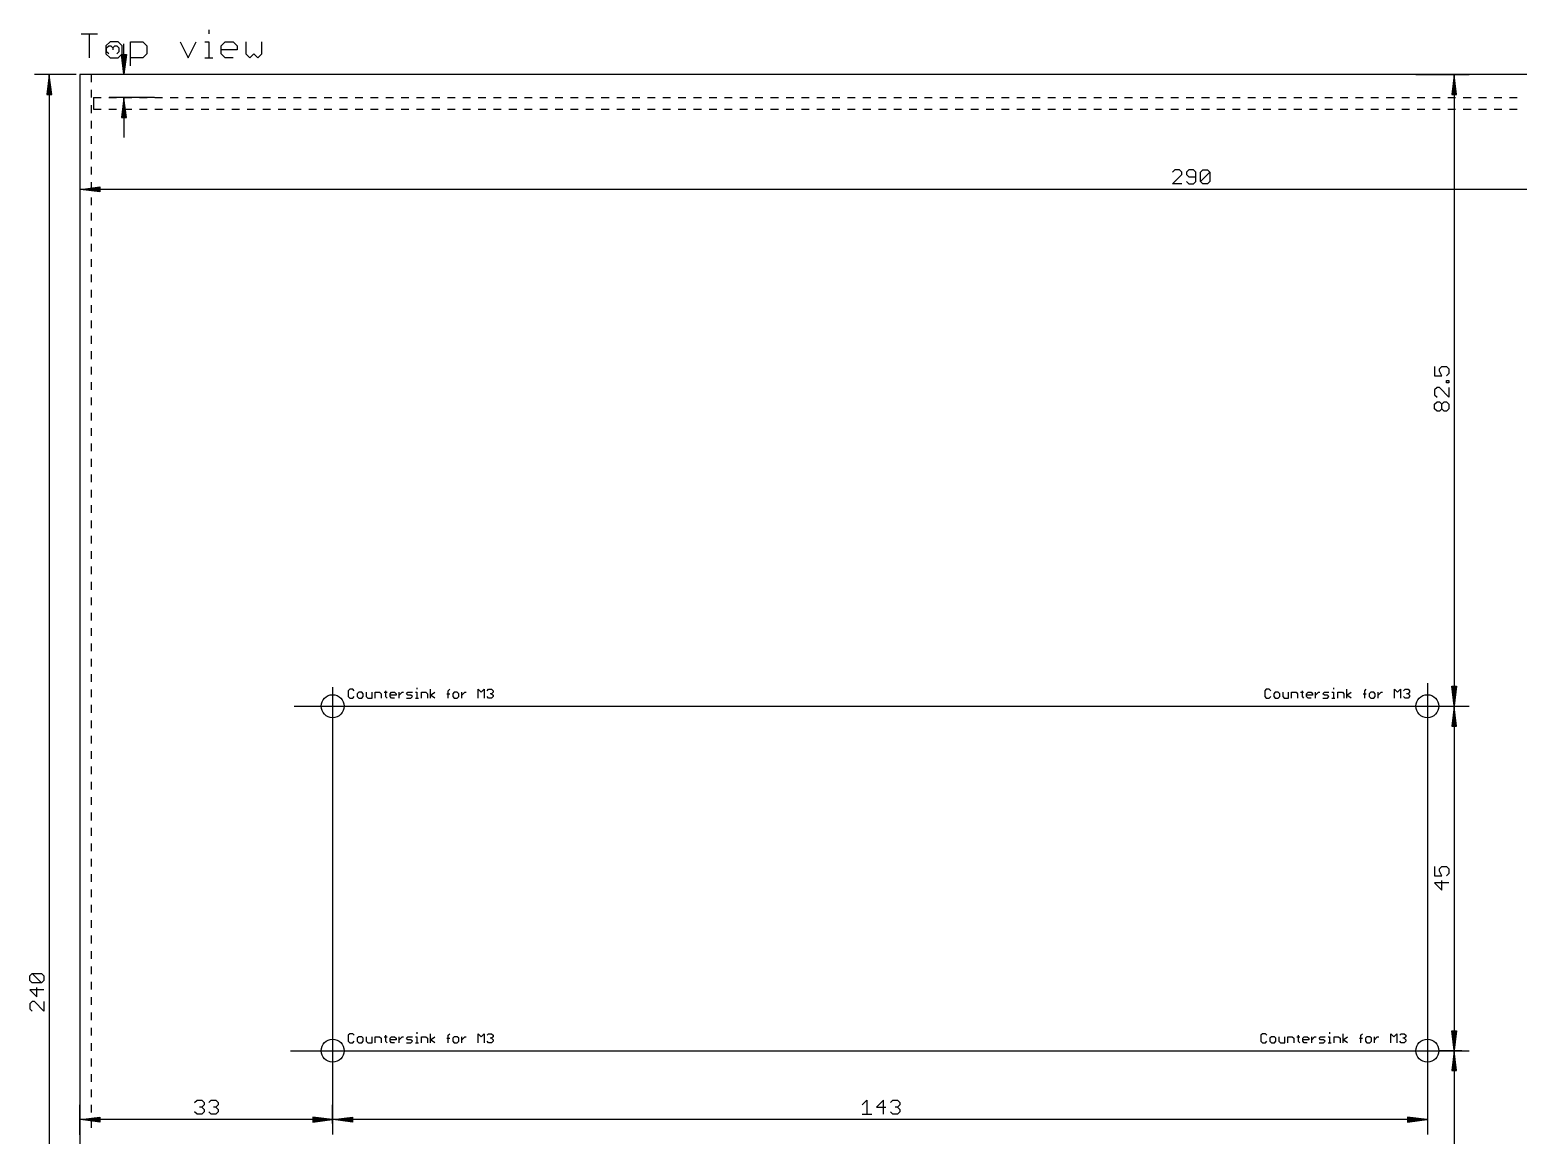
# Model space of a CAD drawing. Extents: x -7 to 382, y -31 to 255.
# Drawn here: x -6.6 to 187.9, y 101.5 to 245.8 of the extents above; entities that cross this region are included whole.
import ezdxf

# ---------------------------------------------------------------- set-up
doc = ezdxf.new("R2010")
doc.units = 0
doc.header["$MEASUREMENT"] = 0
doc.layers.add('20', color=7, linetype='CONTINUOUS', true_color=0xffffff)
doc.layers.add('47', color=140, linetype='CONTINUOUS', true_color=0x00bfff)

msp = doc.modelspace()

# ---------------------------------------------------------------- linework, layer by layer
at = {"layer": '20'}
for p, q in [((0.1778, 245.3249), (2.2759, 245.3249)), ((1.2268, 242.1778), (1.2268, 245.3249)), ((16.8161, 245.8494), (16.8161, 245.3249)), ((3.9251, 244.2759), (3.4006, 243.7513)), ((3.4006, 243.7513), (3.4006, 242.7023)), ((4.9741, 244.2759), (3.9251, 244.2759)), ((5.4986, 243.7513), (4.9741, 244.2759)), ((5.4986, 242.7023), (5.4986, 243.7513)), ((6.6233, 241.1288), (6.6233, 244.2759)), ((6.6233, 244.2759), (8.1968, 244.2759)), ((8.1968, 244.2759), (8.7214, 243.7513)), ((8.7214, 243.7513), (8.7214, 242.7023)), ((13.0688, 244.2759), (14.1178, 242.1778)), ((14.1178, 242.1778), (15.1669, 244.2759)), ((16.2916, 244.2759), (16.8161, 244.2759)), ((16.8161, 244.2759), (16.8161, 242.1778)), ((18.4401, 243.7513), (18.9646, 244.2759)), ((18.4401, 242.7023), (18.4401, 243.7513)), ((20.5381, 243.2268), (18.4401, 243.2268)), ((18.9646, 244.2759), (20.0136, 244.2759)), ((20.0136, 244.2759), (20.5381, 243.7513)), ((20.5381, 243.7513), (20.5381, 243.2268)), ((21.6628, 244.2759), (21.6628, 242.7023)), ((23.7609, 242.7023), (23.7609, 244.2759)), ((3.4006, 242.7023), (3.9251, 242.1778)), ((3.9251, 242.1778), (4.9741, 242.1778)), ((4.9741, 242.1778), (5.4986, 242.7023)), ((8.1968, 242.1778), (6.6233, 242.1778)), ((8.7214, 242.7023), (8.1968, 242.1778)), ((16.2916, 242.1778), (17.3406, 242.1778)), ((18.9646, 242.1778), (18.4401, 242.7023)), ((20.0136, 242.1778), (18.9646, 242.1778)), ((21.6628, 242.7023), (22.1873, 242.1778)), ((22.1873, 242.1778), (22.7118, 242.7023)), ((22.7118, 242.7023), (23.2364, 242.1778)), ((23.2364, 242.1778), (23.7609, 242.7023)), ((1.5, 240), (0, 240)), ((0, 240), (0, 0)), ((288.5, 240), (1.5, 240)), ((1.5, 238.9917), (1.5, 240)), ((1.5, 236.9833), (1.5, 237.9917)), ((1.5, 234.975), (1.5, 235.9833)), ((1.75, 237), (2.7605, 237)), ((1.75, 237), (1.75, 235.5)), ((1.75, 235.5), (2.7605, 235.5)), ((3.7605, 237), (4.771, 237)), ((3.7605, 235.5), (4.771, 235.5)), ((5.771, 237), (6.7815, 237)), ((5.771, 235.5), (6.7815, 235.5)), ((7.7815, 237), (8.792, 237)), ((7.7815, 235.5), (8.792, 235.5)), ((9.792, 237), (10.8024, 237)), ((9.792, 235.5), (10.8024, 235.5)), ((11.8024, 237), (12.8129, 237)), ((11.8024, 235.5), (12.8129, 235.5)), ((13.8129, 237), (14.8234, 237)), ((13.8129, 235.5), (14.8234, 235.5)), ((15.8234, 237), (16.8339, 237)), ((15.8234, 235.5), (16.8339, 235.5)), ((17.8339, 237), (18.8444, 237)), ((17.8339, 235.5), (18.8444, 235.5)), ((19.8444, 237), (20.8549, 237)), ((19.8444, 235.5), (20.8549, 235.5)), ((21.8549, 237), (22.8654, 237)), ((21.8549, 235.5), (22.8654, 235.5)), ((23.8654, 237), (24.8759, 237)), ((23.8654, 235.5), (24.8759, 235.5)), ((25.8759, 237), (26.8864, 237)), ((25.8759, 235.5), (26.8864, 235.5)), ((27.8864, 237), (28.8969, 237)), ((27.8864, 235.5), (28.8969, 235.5)), ((29.8969, 237), (30.9073, 237)), ((29.8969, 235.5), (30.9073, 235.5)), ((31.9073, 237), (32.9178, 237)), ((31.9073, 235.5), (32.9178, 235.5)), ((33.9178, 237), (34.9283, 237)), ((33.9178, 235.5), (34.9283, 235.5)), ((35.9283, 237), (36.9388, 237)), ((35.9283, 235.5), (36.9388, 235.5)), ((37.9388, 237), (38.9493, 237)), ((37.9388, 235.5), (38.9493, 235.5)), ((39.9493, 237), (40.9598, 237)), ((39.9493, 235.5), (40.9598, 235.5)), ((41.9598, 237), (42.9703, 237)), ((41.9598, 235.5), (42.9703, 235.5)), ((43.9703, 237), (44.9808, 237)), ((43.9703, 235.5), (44.9808, 235.5)), ((45.9808, 237), (46.9913, 237)), ((45.9808, 235.5), (46.9913, 235.5)), ((47.9913, 237), (49.0017, 237)), ((47.9913, 235.5), (49.0017, 235.5)), ((50.0017, 237), (51.0122, 237)), ((50.0017, 235.5), (51.0122, 235.5)), ((52.0122, 237), (53.0227, 237)), ((52.0122, 235.5), (53.0227, 235.5)), ((54.0227, 237), (55.0332, 237)), ((54.0227, 235.5), (55.0332, 235.5)), ((56.0332, 237), (57.0437, 237)), ((56.0332, 235.5), (57.0437, 235.5)), ((58.0437, 237), (59.0542, 237)), ((58.0437, 235.5), (59.0542, 235.5)), ((60.0542, 237), (61.0647, 237)), ((60.0542, 235.5), (61.0647, 235.5)), ((62.0647, 237), (63.0752, 237)), ((62.0647, 235.5), (63.0752, 235.5)), ((64.0752, 237), (65.0857, 237)), ((64.0752, 235.5), (65.0857, 235.5)), ((66.0857, 237), (67.0962, 237)), ((66.0857, 235.5), (67.0962, 235.5)), ((68.0962, 237), (69.1066, 237)), ((68.0962, 235.5), (69.1066, 235.5)), ((70.1066, 237), (71.1171, 237)), ((70.1066, 235.5), (71.1171, 235.5)), ((72.1171, 237), (73.1276, 237)), ((72.1171, 235.5), (73.1276, 235.5)), ((74.1276, 237), (75.1381, 237)), ((74.1276, 235.5), (75.1381, 235.5)), ((76.1381, 237), (77.1486, 237)), ((76.1381, 235.5), (77.1486, 235.5)), ((78.1486, 237), (79.1591, 237)), ((78.1486, 235.5), (79.1591, 235.5)), ((80.1591, 237), (81.1696, 237)), ((80.1591, 235.5), (81.1696, 235.5)), ((82.1696, 237), (83.1801, 237)), ((82.1696, 235.5), (83.1801, 235.5)), ((84.1801, 237), (85.1906, 237)), ((84.1801, 235.5), (85.1906, 235.5)), ((86.1906, 237), (87.2011, 237)), ((86.1906, 235.5), (87.2011, 235.5)), ((88.2011, 237), (89.2115, 237)), ((88.2011, 235.5), (89.2115, 235.5)), ((90.2115, 237), (91.222, 237)), ((90.2115, 235.5), (91.222, 235.5)), ((92.222, 237), (93.2325, 237)), ((92.222, 235.5), (93.2325, 235.5)), ((94.2325, 237), (95.243, 237)), ((94.2325, 235.5), (95.243, 235.5)), ((96.243, 237), (97.2535, 237)), ((96.243, 235.5), (97.2535, 235.5)), ((98.2535, 237), (99.264, 237)), ((98.2535, 235.5), (99.264, 235.5)), ((100.264, 237), (101.2745, 237)), ((100.264, 235.5), (101.2745, 235.5)), ((102.2745, 237), (103.285, 237)), ((102.2745, 235.5), (103.285, 235.5)), ((104.285, 237), (105.2955, 237)), ((104.285, 235.5), (105.2955, 235.5)), ((106.2955, 237), (107.3059, 237)), ((106.2955, 235.5), (107.3059, 235.5)), ((108.3059, 237), (109.3164, 237)), ((108.3059, 235.5), (109.3164, 235.5)), ((110.3164, 237), (111.3269, 237)), ((110.3164, 235.5), (111.3269, 235.5)), ((112.3269, 237), (113.3374, 237)), ((112.3269, 235.5), (113.3374, 235.5)), ((114.3374, 237), (115.3479, 237)), ((114.3374, 235.5), (115.3479, 235.5)), ((116.3479, 237), (117.3584, 237)), ((116.3479, 235.5), (117.3584, 235.5)), ((118.3584, 237), (119.3689, 237)), ((118.3584, 235.5), (119.3689, 235.5)), ((120.3689, 237), (121.3794, 237)), ((120.3689, 235.5), (121.3794, 235.5)), ((122.3794, 237), (123.3899, 237)), ((122.3794, 235.5), (123.3899, 235.5)), ((124.3899, 237), (125.4004, 237)), ((124.3899, 235.5), (125.4004, 235.5)), ((126.4004, 237), (127.4108, 237)), ((126.4004, 235.5), (127.4108, 235.5)), ((128.4108, 237), (129.4213, 237)), ((128.4108, 235.5), (129.4213, 235.5)), ((130.4213, 237), (131.4318, 237)), ((130.4213, 235.5), (131.4318, 235.5)), ((132.4318, 237), (133.4423, 237)), ((132.4318, 235.5), (133.4423, 235.5)), ((134.4423, 237), (135.4528, 237)), ((134.4423, 235.5), (135.4528, 235.5)), ((136.4528, 237), (137.4633, 237)), ((136.4528, 235.5), (137.4633, 235.5)), ((138.4633, 237), (139.4738, 237)), ((138.4633, 235.5), (139.4738, 235.5)), ((140.4738, 237), (141.4843, 237)), ((140.4738, 235.5), (141.4843, 235.5)), ((142.4843, 237), (143.4948, 237)), ((142.4843, 235.5), (143.4948, 235.5)), ((144.4948, 237), (145.5052, 237)), ((144.4948, 235.5), (145.5052, 235.5)), ((146.5052, 237), (147.5157, 237)), ((146.5052, 235.5), (147.5157, 235.5)), ((148.5157, 237), (149.5262, 237)), ((148.5157, 235.5), (149.5262, 235.5)), ((150.5262, 237), (151.5367, 237)), ((150.5262, 235.5), (151.5367, 235.5)), ((152.5367, 237), (153.5472, 237)), ((152.5367, 235.5), (153.5472, 235.5)), ((154.5472, 237), (155.5577, 237)), ((154.5472, 235.5), (155.5577, 235.5)), ((156.5577, 237), (157.5682, 237)), ((156.5577, 235.5), (157.5682, 235.5)), ((158.5682, 237), (159.5787, 237)), ((158.5682, 235.5), (159.5787, 235.5)), ((160.5787, 237), (161.5892, 237)), ((160.5787, 235.5), (161.5892, 235.5)), ((162.5892, 237), (163.5996, 237)), ((162.5892, 235.5), (163.5996, 235.5)), ((164.5996, 237), (165.6101, 237)), ((164.5996, 235.5), (165.6101, 235.5)), ((166.6101, 237), (167.6206, 237)), ((166.6101, 235.5), (167.6206, 235.5)), ((168.6206, 237), (169.6311, 237)), ((168.6206, 235.5), (169.6311, 235.5)), ((170.6311, 237), (171.6416, 237)), ((170.6311, 235.5), (171.6416, 235.5)), ((172.6416, 237), (173.6521, 237)), ((172.6416, 235.5), (173.6521, 235.5)), ((174.6521, 237), (175.6626, 237)), ((174.6521, 235.5), (175.6626, 235.5)), ((176.6626, 237), (177.6731, 237)), ((176.6626, 235.5), (177.6731, 235.5)), ((178.6731, 237), (179.6836, 237)), ((178.6731, 235.5), (179.6836, 235.5)), ((180.6836, 237), (181.6941, 237)), ((180.6836, 235.5), (181.6941, 235.5)), ((182.6941, 237), (183.7045, 237)), ((182.6941, 235.5), (183.7045, 235.5)), ((184.7045, 237), (185.715, 237)), ((184.7045, 235.5), (185.715, 235.5)), ((186.715, 237), (187.7255, 237)), ((186.715, 235.5), (187.7255, 235.5)), ((1.5, 232.9667), (1.5, 233.975)), ((1.5, 230.9583), (1.5, 231.9667)), ((1.5, 228.95), (1.5, 229.9583)), ((1.5, 226.9417), (1.5, 227.95)), ((1.5, 224.9333), (1.5, 225.9417)), ((1.5, 222.925), (1.5, 223.9333)), ((1.5, 220.9167), (1.5, 221.925)), ((1.5, 218.9083), (1.5, 219.9167)), ((1.5, 216.9), (1.5, 217.9083)), ((1.5, 214.8917), (1.5, 215.9)), ((1.5, 212.8833), (1.5, 213.8917)), ((1.5, 210.875), (1.5, 211.8833)), ((1.5, 208.8667), (1.5, 209.875)), ((1.5, 206.8583), (1.5, 207.8667)), ((1.5, 204.85), (1.5, 205.8583)), ((1.5, 202.8417), (1.5, 203.85)), ((1.5, 200.8333), (1.5, 201.8417)), ((1.5, 198.825), (1.5, 199.8333)), ((1.5, 196.8167), (1.5, 197.825)), ((1.5, 194.8083), (1.5, 195.8167)), ((1.5, 192.8), (1.5, 193.8083)), ((1.5, 190.7917), (1.5, 191.8)), ((1.5, 188.7833), (1.5, 189.7917)), ((1.5, 186.775), (1.5, 187.7833)), ((1.5, 184.7667), (1.5, 185.775)), ((1.5, 182.7583), (1.5, 183.7667)), ((1.5, 180.75), (1.5, 181.7583)), ((1.5, 178.7417), (1.5, 179.75)), ((1.5, 176.7333), (1.5, 177.7417)), ((1.5, 174.725), (1.5, 175.7333)), ((1.5, 172.7167), (1.5, 173.725)), ((1.5, 170.7083), (1.5, 171.7167)), ((1.5, 168.7), (1.5, 169.7083)), ((1.5, 166.6917), (1.5, 167.7)), ((1.5, 164.6833), (1.5, 165.6917)), ((1.5, 162.675), (1.5, 163.6833)), ((1.5, 160.6667), (1.5, 161.675)), ((1.5, 158.6583), (1.5, 159.6667)), ((1.5, 156.65), (1.5, 157.6583)), ((1.5, 154.6417), (1.5, 155.65)), ((1.5, 152.6333), (1.5, 153.6417)), ((1.5, 150.625), (1.5, 151.6333)), ((1.5, 148.6167), (1.5, 149.625)), ((1.5, 146.6083), (1.5, 147.6167)), ((1.5, 144.6), (1.5, 145.6083)), ((1.5, 142.5917), (1.5, 143.6)), ((1.5, 140.5833), (1.5, 141.5917)), ((1.5, 138.575), (1.5, 139.5833)), ((1.5, 136.5667), (1.5, 137.575)), ((1.5, 134.5583), (1.5, 135.5667)), ((1.5, 132.55), (1.5, 133.5583)), ((1.5, 130.5417), (1.5, 131.55)), ((1.5, 128.5333), (1.5, 129.5417)), ((1.5, 126.525), (1.5, 127.5333)), ((1.5, 124.5167), (1.5, 125.525)), ((1.5, 122.5083), (1.5, 123.5167)), ((1.5, 120.5), (1.5, 121.5083)), ((1.5, 118.4917), (1.5, 119.5)), ((1.5, 116.4833), (1.5, 117.4917)), ((1.5, 114.475), (1.5, 115.4833)), ((1.5, 112.4667), (1.5, 113.475)), ((1.5, 110.4583), (1.5, 111.4667)), ((1.5, 108.45), (1.5, 109.4583)), ((1.5, 106.4417), (1.5, 107.45)), ((1.5, 104.4333), (1.5, 105.4417)), ((1.5, 102.425), (1.5, 103.4333))]:
    msp.add_line(p, q, dxfattribs=at)
for centre in [(33, 157.5), (176, 157.5), (33, 112.5), (176, 112.5)]:
    msp.add_circle(centre, 1.5, dxfattribs=at)
at = {"layer": '47'}
for p, q in [((3.485, 243.4897), (3.752, 243.7566)), ((3.485, 242.9558), (3.485, 243.4897)), ((3.752, 243.7566), (4.0189, 243.7566)), ((4.0189, 243.7566), (4.2858, 243.4897)), ((4.2858, 243.4897), (4.5527, 243.7566)), ((4.2858, 243.4897), (4.2858, 243.2228)), ((4.5527, 243.7566), (4.8197, 243.7566)), ((4.8197, 243.7566), (5.0866, 243.4897)), ((5.0866, 243.4897), (5.0866, 242.9558)), ((5.75, 240.065), (5.75, 244.0192)), ((3.752, 242.6889), (3.485, 242.9558)), ((5.0866, 242.9558), (4.8197, 242.6889)), ((5.75, 240.065), (5.4308, 242.6)), ((5.4308, 242.6), (6.0692, 242.6)), ((5.75, 240.065), (5.49, 242.6)), ((5.75, 240.065), (5.62, 242.6)), ((6.0692, 242.6), (5.75, 240.065)), ((5.88, 242.6), (5.75, 240.065)), ((6.01, 242.6), (5.75, 240.065)), ((-0.5, 240), (-5.95, 240)), ((-4, 239.935), (-4.3192, 237.4)), ((-4, 239.935), (-4.26, 237.4)), ((-4, 239.935), (-4.13, 237.4)), ((-4, 239.935), (-4, 0.065)), ((-3.6808, 237.4), (-4, 239.935)), ((-3.87, 237.4), (-4, 239.935)), ((-3.74, 237.4), (-4, 239.935)), ((7, 240), (3.8, 240)), ((174.5, 240), (181.45, 240)), ((179.5, 239.935), (179.1808, 237.4)), ((179.5, 239.935), (179.24, 237.4)), ((179.5, 239.935), (179.37, 237.4)), ((179.5, 239.935), (179.5, 157.565)), ((179.8192, 237.4), (179.5, 239.935)), ((179.63, 237.4), (179.5, 239.935)), ((179.76, 237.4), (179.5, 239.935)), ((-4.3192, 237.4), (-3.6808, 237.4)), ((179.1808, 237.4), (179.8192, 237.4)), ((9.75, 237), (3.8, 237)), ((5.75, 236.935), (5.4308, 234.4)), ((5.75, 236.935), (5.49, 234.4)), ((5.75, 236.935), (5.62, 234.4)), ((5.75, 236.935), (5.75, 231.8)), ((6.0692, 234.4), (5.75, 236.935)), ((5.88, 234.4), (5.75, 236.935)), ((6.01, 234.4), (5.75, 236.935)), ((5.4308, 234.4), (6.0692, 234.4)), ((0, 232.5), (0, 223.05)), ((142.9923, 227.5554), (142.6841, 227.2472)), ((143.6087, 227.5554), (142.9923, 227.5554)), ((143.9169, 227.2472), (143.6087, 227.5554)), ((144.8338, 227.5554), (144.5256, 227.2472)), ((145.4502, 227.5554), (144.8338, 227.5554)), ((145.7584, 227.2472), (145.4502, 227.5554)), ((146.3672, 227.2472), (146.6754, 227.5554)), ((146.6754, 227.5554), (147.2918, 227.5554)), ((147.2918, 227.5554), (147.6, 227.2472)), ((142.6841, 225.7062), (143.9169, 226.939)), ((143.9169, 225.7062), (142.6841, 225.7062)), ((143.9169, 226.939), (143.9169, 227.2472)), ((144.5256, 227.2472), (144.5256, 226.939)), ((144.5256, 226.939), (144.8338, 226.6308)), ((144.5256, 226.0144), (144.8338, 225.7062)), ((144.8338, 226.6308), (145.7584, 226.6308)), ((144.8338, 225.7062), (145.4502, 225.7062)), ((145.4502, 225.7062), (145.7584, 226.0144)), ((145.7584, 226.0144), (145.7584, 227.2472)), ((146.3672, 226.0144), (146.3672, 227.2472)), ((146.3672, 226.0144), (147.6, 227.2472)), ((146.6754, 225.7062), (146.3672, 226.0144)), ((147.2918, 225.7062), (146.6754, 225.7062)), ((147.6, 226.0144), (147.2918, 225.7062)), ((147.6, 227.2472), (147.6, 226.0144)), ((0.065, 225), (2.6, 225.3192)), ((0.065, 225), (2.6, 225.26)), ((0.065, 225), (2.6, 225.13)), ((289.935, 225), (0.065, 225)), ((2.6, 224.6808), (0.065, 225)), ((2.6, 224.87), (0.065, 225)), ((2.6, 224.74), (0.065, 225)), ((2.6, 225.3192), (2.6, 224.6808)), ((176.9446, 201.8736), (176.9446, 200.6408)), ((176.9446, 200.6408), (177.8692, 200.6408)), ((177.561, 201.5654), (177.8692, 201.8736)), ((177.561, 201.2572), (177.561, 201.5654)), ((177.8692, 200.6408), (177.561, 201.2572)), ((177.8692, 201.8736), (178.4856, 201.8736)), ((178.4856, 201.8736), (178.7938, 201.5654)), ((178.7938, 200.949), (178.4856, 200.6408)), ((178.7938, 201.5654), (178.7938, 200.949)), ((177.2528, 199.1112), (176.9446, 198.803)), ((176.9446, 198.803), (176.9446, 198.1866)), ((177.561, 199.1112), (177.2528, 199.1112)), ((178.7938, 197.8784), (177.561, 199.1112)), ((178.4856, 199.72), (178.4856, 200.0282)), ((178.4856, 200.0282), (178.7938, 200.0282)), ((178.7938, 199.72), (178.4856, 199.72)), ((178.7938, 200.0282), (178.7938, 199.72)), ((178.7938, 199.1112), (178.7938, 197.8784)), ((176.9446, 198.1866), (177.2528, 197.8784)), ((176.9446, 196.9615), (177.2528, 197.2697)), ((176.9446, 196.3451), (176.9446, 196.9615)), ((177.2528, 197.2697), (177.561, 197.2697)), ((177.561, 197.2697), (177.8692, 196.9615)), ((177.8692, 196.9615), (178.1774, 197.2697)), ((177.8692, 196.3451), (177.8692, 196.9615)), ((178.1774, 197.2697), (178.4856, 197.2697)), ((178.4856, 197.2697), (178.7938, 196.9615)), ((178.7938, 196.9615), (178.7938, 196.3451)), ((177.2528, 196.0369), (176.9446, 196.3451)), ((177.561, 196.0369), (177.2528, 196.0369)), ((177.8692, 196.3451), (177.561, 196.0369)), ((178.1774, 196.0369), (177.8692, 196.3451)), ((178.4856, 196.0369), (178.1774, 196.0369)), ((178.7938, 196.3451), (178.4856, 196.0369)), ((33, 160), (33, 101.55)), ((35.2457, 159.7202), (35.0508, 159.5253)), ((35.0508, 159.5253), (35.0508, 158.7457)), ((35.6355, 159.7202), (35.2457, 159.7202)), ((35.8304, 159.5253), (35.6355, 159.7202)), ((39.9233, 159.5253), (39.9233, 158.7457)), ((44.0162, 159.9151), (44.0162, 159.7202)), ((45.7703, 158.5508), (45.7703, 159.7202)), ((48.1091, 159.5253), (48.304, 159.7202)), ((48.1091, 158.5508), (48.1091, 159.5253)), ((52.007, 158.5508), (52.007, 159.7202)), ((52.007, 159.7202), (52.3968, 159.3304)), ((52.3968, 159.3304), (52.7866, 159.7202)), ((52.7866, 159.7202), (52.7866, 158.5508)), ((53.1764, 159.5253), (53.3713, 159.7202)), ((53.3713, 159.7202), (53.7611, 159.7202)), ((53.7611, 159.7202), (53.956, 159.5253)), ((53.956, 159.5253), (53.956, 159.3304)), ((154.9506, 159.7202), (154.7557, 159.5253)), ((154.7557, 159.5253), (154.7557, 158.7457)), ((155.3404, 159.7202), (154.9506, 159.7202)), ((155.5353, 159.5253), (155.3404, 159.7202)), ((159.6282, 159.5253), (159.6282, 158.7457)), ((163.7211, 159.9151), (163.7211, 159.7202)), ((165.4752, 158.5508), (165.4752, 159.7202)), ((167.814, 159.5253), (168.0089, 159.7202)), ((167.814, 158.5508), (167.814, 159.5253)), ((171.712, 158.5508), (171.712, 159.7202)), ((171.712, 159.7202), (172.1018, 159.3304)), ((172.1018, 159.3304), (172.4916, 159.7202)), ((172.4916, 159.7202), (172.4916, 158.5508)), ((172.8814, 159.5253), (173.0763, 159.7202)), ((173.0763, 159.7202), (173.4661, 159.7202)), ((173.4661, 159.7202), (173.661, 159.5253)), ((173.661, 159.5253), (173.661, 159.3304)), ((176, 160.5), (176, 101.55)), ((179.5, 157.565), (179.1808, 160.1)), ((179.1808, 160.1), (179.8192, 160.1)), ((179.5, 157.565), (179.24, 160.1)), ((179.5, 157.565), (179.37, 160.1)), ((179.8192, 160.1), (179.5, 157.565)), ((179.63, 160.1), (179.5, 157.565)), ((179.76, 160.1), (179.5, 157.565)), ((28, 157.5), (181.45, 157.5)), ((35.0508, 158.7457), (35.2457, 158.5508)), ((35.2457, 158.5508), (35.6355, 158.5508)), ((35.6355, 158.5508), (35.8304, 158.7457)), ((36.4151, 159.3304), (36.2202, 159.1355)), ((36.2202, 159.1355), (36.2202, 158.7457)), ((36.2202, 158.7457), (36.4151, 158.5508)), ((36.8049, 159.3304), (36.4151, 159.3304)), ((36.4151, 158.5508), (36.8049, 158.5508)), ((36.9998, 159.1355), (36.8049, 159.3304)), ((36.8049, 158.5508), (36.9998, 158.7457)), ((36.9998, 158.7457), (36.9998, 159.1355)), ((37.3896, 159.3304), (37.3896, 158.7457)), ((37.3896, 158.7457), (37.5845, 158.5508)), ((37.5845, 158.5508), (38.1692, 158.5508)), ((38.1692, 158.5508), (38.1692, 159.3304)), ((38.559, 158.5508), (38.559, 159.3304)), ((38.559, 159.3304), (39.1437, 159.3304)), ((39.1437, 159.3304), (39.3386, 159.1355)), ((39.3386, 159.1355), (39.3386, 158.5508)), ((39.7284, 159.3304), (40.1182, 159.3304)), ((39.9233, 158.7457), (40.1182, 158.5508)), ((40.508, 159.1355), (40.7029, 159.3304)), ((40.508, 158.7457), (40.508, 159.1355)), ((41.2876, 158.9406), (40.508, 158.9406)), ((40.7029, 158.5508), (40.508, 158.7457)), ((40.7029, 159.3304), (41.0927, 159.3304)), ((41.0927, 158.5508), (40.7029, 158.5508)), ((41.0927, 159.3304), (41.2876, 159.1355)), ((41.2876, 159.1355), (41.2876, 158.9406)), ((41.6774, 158.5508), (41.6774, 159.3304)), ((41.6774, 158.9406), (42.0672, 159.3304)), ((42.0672, 159.3304), (42.2621, 159.3304)), ((42.6519, 159.1355), (42.8468, 159.3304)), ((42.8468, 158.9406), (42.6519, 159.1355)), ((42.6519, 158.5508), (43.2366, 158.5508)), ((42.8468, 159.3304), (43.4315, 159.3304)), ((43.2366, 158.9406), (42.8468, 158.9406)), ((43.4315, 158.7457), (43.2366, 158.9406)), ((43.2366, 158.5508), (43.4315, 158.7457)), ((43.8213, 159.3304), (44.0162, 159.3304)), ((43.8213, 158.5508), (44.2111, 158.5508)), ((44.0162, 159.3304), (44.0162, 158.5508)), ((44.6009, 158.5508), (44.6009, 159.3304)), ((44.6009, 159.3304), (45.1856, 159.3304)), ((45.1856, 159.3304), (45.3805, 159.1355)), ((45.3805, 159.1355), (45.3805, 158.5508)), ((45.7703, 158.9406), (46.355, 159.3304)), ((46.355, 158.5508), (45.7703, 158.9406)), ((47.9142, 159.1355), (48.304, 159.1355)), ((48.8887, 159.3304), (48.6938, 159.1355)), ((48.6938, 159.1355), (48.6938, 158.7457)), ((48.6938, 158.7457), (48.8887, 158.5508)), ((49.2785, 159.3304), (48.8887, 159.3304)), ((48.8887, 158.5508), (49.2785, 158.5508)), ((49.4734, 159.1355), (49.2785, 159.3304)), ((49.2785, 158.5508), (49.4734, 158.7457)), ((49.4734, 158.7457), (49.4734, 159.1355)), ((49.8632, 158.5508), (49.8632, 159.3304)), ((49.8632, 158.9406), (50.253, 159.3304)), ((50.253, 159.3304), (50.4479, 159.3304)), ((53.3713, 158.5508), (53.1764, 158.7457)), ((53.7611, 158.5508), (53.3713, 158.5508)), ((53.7611, 159.1355), (53.5662, 159.1355)), ((53.956, 159.3304), (53.7611, 159.1355)), ((53.7611, 159.1355), (53.956, 158.9406)), ((53.956, 158.7457), (53.7611, 158.5508)), ((53.956, 158.9406), (53.956, 158.7457)), ((154.7557, 158.7457), (154.9506, 158.5508)), ((154.9506, 158.5508), (155.3404, 158.5508)), ((155.3404, 158.5508), (155.5353, 158.7457)), ((156.12, 159.3304), (155.9251, 159.1355)), ((155.9251, 159.1355), (155.9251, 158.7457)), ((155.9251, 158.7457), (156.12, 158.5508)), ((156.5098, 159.3304), (156.12, 159.3304)), ((156.12, 158.5508), (156.5098, 158.5508)), ((156.7047, 159.1355), (156.5098, 159.3304)), ((156.5098, 158.5508), (156.7047, 158.7457)), ((156.7047, 158.7457), (156.7047, 159.1355)), ((157.0945, 159.3304), (157.0945, 158.7457)), ((157.0945, 158.7457), (157.2894, 158.5508)), ((157.2894, 158.5508), (157.8741, 158.5508)), ((157.8741, 158.5508), (157.8741, 159.3304)), ((158.2639, 158.5508), (158.2639, 159.3304)), ((158.2639, 159.3304), (158.8486, 159.3304)), ((158.8486, 159.3304), (159.0435, 159.1355)), ((159.0435, 159.1355), (159.0435, 158.5508)), ((159.4333, 159.3304), (159.8231, 159.3304)), ((159.6282, 158.7457), (159.8231, 158.5508)), ((160.2129, 159.1355), (160.4078, 159.3304)), ((160.2129, 158.7457), (160.2129, 159.1355)), ((160.9925, 158.9406), (160.2129, 158.9406)), ((160.4078, 158.5508), (160.2129, 158.7457)), ((160.4078, 159.3304), (160.7976, 159.3304)), ((160.7976, 158.5508), (160.4078, 158.5508)), ((160.7976, 159.3304), (160.9925, 159.1355)), ((160.9925, 159.1355), (160.9925, 158.9406)), ((161.3823, 158.5508), (161.3823, 159.3304)), ((161.3823, 158.9406), (161.7721, 159.3304)), ((161.7721, 159.3304), (161.967, 159.3304)), ((162.3568, 159.1355), (162.5517, 159.3304)), ((162.5517, 158.9406), (162.3568, 159.1355)), ((162.3568, 158.5508), (162.9415, 158.5508)), ((162.5517, 159.3304), (163.1364, 159.3304)), ((162.9415, 158.9406), (162.5517, 158.9406)), ((163.1364, 158.7457), (162.9415, 158.9406)), ((162.9415, 158.5508), (163.1364, 158.7457)), ((163.5262, 159.3304), (163.7211, 159.3304)), ((163.5262, 158.5508), (163.916, 158.5508)), ((163.7211, 159.3304), (163.7211, 158.5508)), ((164.3058, 158.5508), (164.3058, 159.3304)), ((164.3058, 159.3304), (164.8905, 159.3304)), ((164.8905, 159.3304), (165.0854, 159.1355)), ((165.0854, 159.1355), (165.0854, 158.5508)), ((165.4752, 158.9406), (166.0599, 159.3304)), ((166.0599, 158.5508), (165.4752, 158.9406)), ((167.6191, 159.1355), (168.0089, 159.1355)), ((168.5936, 159.3304), (168.3987, 159.1355)), ((168.3987, 159.1355), (168.3987, 158.7457)), ((168.3987, 158.7457), (168.5936, 158.5508)), ((168.9834, 159.3304), (168.5936, 159.3304)), ((168.5936, 158.5508), (168.9834, 158.5508)), ((169.1783, 159.1355), (168.9834, 159.3304)), ((168.9834, 158.5508), (169.1783, 158.7457)), ((169.1783, 158.7457), (169.1783, 159.1355)), ((169.5681, 158.5508), (169.5681, 159.3304)), ((169.5681, 158.9406), (169.9579, 159.3304)), ((169.9579, 159.3304), (170.1528, 159.3304)), ((173.0763, 158.5508), (172.8814, 158.7457)), ((173.4661, 158.5508), (173.0763, 158.5508)), ((173.4661, 159.1355), (173.2712, 159.1355)), ((173.661, 159.3304), (173.4661, 159.1355)), ((173.4661, 159.1355), (173.661, 158.9406)), ((173.661, 158.7457), (173.4661, 158.5508)), ((173.661, 158.9406), (173.661, 158.7457)), ((178, 157.5), (181.45, 157.5)), ((179.5, 157.435), (179.1808, 154.9)), ((179.5, 157.435), (179.24, 154.9)), ((179.5, 157.435), (179.37, 154.9)), ((179.5, 157.435), (179.5, 112.565)), ((179.8192, 154.9), (179.5, 157.435)), ((179.63, 154.9), (179.5, 157.435)), ((179.76, 154.9), (179.5, 157.435)), ((179.1808, 154.9), (179.8192, 154.9)), ((176.9446, 136.5573), (176.9446, 135.3245)), ((177.561, 136.2491), (177.8692, 136.5573)), ((177.561, 135.9409), (177.561, 136.2491)), ((177.8692, 136.5573), (178.4856, 136.5573)), ((178.4856, 136.5573), (178.7938, 136.2491)), ((178.7938, 136.2491), (178.7938, 135.6327)), ((176.9446, 135.3245), (177.8692, 135.3245)), ((178.7938, 134.4075), (176.9446, 134.4075)), ((176.9446, 134.4075), (177.8692, 133.4829)), ((177.8692, 135.3245), (177.561, 135.9409)), ((177.8692, 133.4829), (177.8692, 134.7157)), ((178.7938, 135.6327), (178.4856, 135.3245)), ((-6.5554, 122.2918), (-6.2472, 122.6)), ((-6.2472, 122.6), (-5.0144, 122.6)), ((-5.0144, 121.3672), (-6.2472, 122.6)), ((-5.0144, 122.6), (-4.7062, 122.2918)), ((-6.5554, 121.6754), (-6.5554, 122.2918)), ((-6.2472, 121.3672), (-6.5554, 121.6754)), ((-5.0144, 121.3672), (-6.2472, 121.3672)), ((-5.6308, 119.5256), (-5.6308, 120.7584)), ((-4.7062, 121.6754), (-5.0144, 121.3672)), ((-4.7062, 122.2918), (-4.7062, 121.6754)), ((-4.7062, 120.4502), (-6.5554, 120.4502)), ((-6.5554, 120.4502), (-5.6308, 119.5256)), ((-6.2472, 118.9169), (-6.5554, 118.6087)), ((-6.5554, 118.6087), (-6.5554, 117.9923)), ((-5.939, 118.9169), (-6.2472, 118.9169)), ((-4.7062, 117.6841), (-5.939, 118.9169)), ((-4.7062, 118.9169), (-4.7062, 117.6841)), ((-6.5554, 117.9923), (-6.2472, 117.6841)), ((35.2457, 114.7202), (35.0508, 114.5253)), ((35.6355, 114.7202), (35.2457, 114.7202)), ((35.8304, 114.5253), (35.6355, 114.7202)), ((44.0162, 114.9151), (44.0162, 114.7202)), ((45.7703, 113.5508), (45.7703, 114.7202)), ((48.1091, 114.5253), (48.304, 114.7202)), ((52.007, 113.5508), (52.007, 114.7202)), ((52.007, 114.7202), (52.3968, 114.3304)), ((52.3968, 114.3304), (52.7866, 114.7202)), ((52.7866, 114.7202), (52.7866, 113.5508)), ((53.1764, 114.5253), (53.3713, 114.7202)), ((53.3713, 114.7202), (53.7611, 114.7202)), ((53.7611, 114.7202), (53.956, 114.5253)), ((154.4506, 114.7202), (154.2557, 114.5253)), ((154.8404, 114.7202), (154.4506, 114.7202)), ((155.0353, 114.5253), (154.8404, 114.7202)), ((163.2211, 114.9151), (163.2211, 114.7202)), ((164.9752, 113.5508), (164.9752, 114.7202)), ((167.314, 114.5253), (167.5089, 114.7202)), ((171.212, 113.5508), (171.212, 114.7202)), ((171.212, 114.7202), (171.6018, 114.3304)), ((171.6018, 114.3304), (171.9916, 114.7202)), ((171.9916, 114.7202), (171.9916, 113.5508)), ((172.3814, 114.5253), (172.5763, 114.7202)), ((172.5763, 114.7202), (172.9661, 114.7202)), ((172.9661, 114.7202), (173.161, 114.5253)), ((179.5, 112.565), (179.1808, 115.1)), ((179.1808, 115.1), (179.8192, 115.1)), ((179.5, 112.565), (179.24, 115.1)), ((179.5, 112.565), (179.37, 115.1)), ((179.8192, 115.1), (179.5, 112.565)), ((179.63, 115.1), (179.5, 112.565)), ((179.76, 115.1), (179.5, 112.565)), ((35.0508, 114.5253), (35.0508, 113.7457)), ((35.0508, 113.7457), (35.2457, 113.5508)), ((35.2457, 113.5508), (35.6355, 113.5508)), ((35.6355, 113.5508), (35.8304, 113.7457)), ((36.4151, 114.3304), (36.2202, 114.1355)), ((36.2202, 114.1355), (36.2202, 113.7457)), ((36.2202, 113.7457), (36.4151, 113.5508)), ((36.8049, 114.3304), (36.4151, 114.3304)), ((36.4151, 113.5508), (36.8049, 113.5508)), ((36.9998, 114.1355), (36.8049, 114.3304)), ((36.8049, 113.5508), (36.9998, 113.7457)), ((36.9998, 113.7457), (36.9998, 114.1355)), ((37.3896, 114.3304), (37.3896, 113.7457)), ((37.3896, 113.7457), (37.5845, 113.5508)), ((37.5845, 113.5508), (38.1692, 113.5508)), ((38.1692, 113.5508), (38.1692, 114.3304)), ((38.559, 113.5508), (38.559, 114.3304)), ((38.559, 114.3304), (39.1437, 114.3304)), ((39.1437, 114.3304), (39.3386, 114.1355)), ((39.3386, 114.1355), (39.3386, 113.5508)), ((39.7284, 114.3304), (40.1182, 114.3304)), ((39.9233, 114.5253), (39.9233, 113.7457)), ((39.9233, 113.7457), (40.1182, 113.5508)), ((40.508, 114.1355), (40.7029, 114.3304)), ((40.508, 113.7457), (40.508, 114.1355)), ((41.2876, 113.9406), (40.508, 113.9406)), ((40.7029, 113.5508), (40.508, 113.7457)), ((40.7029, 114.3304), (41.0927, 114.3304)), ((41.0927, 113.5508), (40.7029, 113.5508)), ((41.0927, 114.3304), (41.2876, 114.1355)), ((41.2876, 114.1355), (41.2876, 113.9406)), ((41.6774, 113.5508), (41.6774, 114.3304)), ((41.6774, 113.9406), (42.0672, 114.3304)), ((42.0672, 114.3304), (42.2621, 114.3304)), ((42.6519, 114.1355), (42.8468, 114.3304)), ((42.8468, 113.9406), (42.6519, 114.1355)), ((42.6519, 113.5508), (43.2366, 113.5508)), ((42.8468, 114.3304), (43.4315, 114.3304)), ((43.2366, 113.9406), (42.8468, 113.9406)), ((43.4315, 113.7457), (43.2366, 113.9406)), ((43.2366, 113.5508), (43.4315, 113.7457)), ((43.8213, 114.3304), (44.0162, 114.3304)), ((43.8213, 113.5508), (44.2111, 113.5508)), ((44.0162, 114.3304), (44.0162, 113.5508)), ((44.6009, 113.5508), (44.6009, 114.3304)), ((44.6009, 114.3304), (45.1856, 114.3304)), ((45.1856, 114.3304), (45.3805, 114.1355)), ((45.3805, 114.1355), (45.3805, 113.5508)), ((45.7703, 113.9406), (46.355, 114.3304)), ((46.355, 113.5508), (45.7703, 113.9406)), ((47.9142, 114.1355), (48.304, 114.1355)), ((48.1091, 113.5508), (48.1091, 114.5253)), ((48.8887, 114.3304), (48.6938, 114.1355)), ((48.6938, 114.1355), (48.6938, 113.7457)), ((48.6938, 113.7457), (48.8887, 113.5508)), ((49.2785, 114.3304), (48.8887, 114.3304)), ((48.8887, 113.5508), (49.2785, 113.5508)), ((49.4734, 114.1355), (49.2785, 114.3304)), ((49.2785, 113.5508), (49.4734, 113.7457)), ((49.4734, 113.7457), (49.4734, 114.1355)), ((49.8632, 113.5508), (49.8632, 114.3304)), ((49.8632, 113.9406), (50.253, 114.3304)), ((50.253, 114.3304), (50.4479, 114.3304)), ((53.3713, 113.5508), (53.1764, 113.7457)), ((53.7611, 113.5508), (53.3713, 113.5508)), ((53.7611, 114.1355), (53.5662, 114.1355)), ((53.956, 114.3304), (53.7611, 114.1355)), ((53.7611, 114.1355), (53.956, 113.9406)), ((53.956, 113.7457), (53.7611, 113.5508)), ((53.956, 114.5253), (53.956, 114.3304)), ((53.956, 113.9406), (53.956, 113.7457)), ((154.2557, 114.5253), (154.2557, 113.7457)), ((154.2557, 113.7457), (154.4506, 113.5508)), ((154.4506, 113.5508), (154.8404, 113.5508)), ((154.8404, 113.5508), (155.0353, 113.7457)), ((155.62, 114.3304), (155.4251, 114.1355)), ((155.4251, 114.1355), (155.4251, 113.7457)), ((155.4251, 113.7457), (155.62, 113.5508)), ((156.0098, 114.3304), (155.62, 114.3304)), ((155.62, 113.5508), (156.0098, 113.5508)), ((156.2047, 114.1355), (156.0098, 114.3304)), ((156.0098, 113.5508), (156.2047, 113.7457)), ((156.2047, 113.7457), (156.2047, 114.1355)), ((156.5945, 114.3304), (156.5945, 113.7457)), ((156.5945, 113.7457), (156.7894, 113.5508)), ((156.7894, 113.5508), (157.3741, 113.5508)), ((157.3741, 113.5508), (157.3741, 114.3304)), ((157.7639, 113.5508), (157.7639, 114.3304)), ((157.7639, 114.3304), (158.3486, 114.3304)), ((158.3486, 114.3304), (158.5435, 114.1355)), ((158.5435, 114.1355), (158.5435, 113.5508)), ((158.9333, 114.3304), (159.3231, 114.3304)), ((159.1282, 114.5253), (159.1282, 113.7457)), ((159.1282, 113.7457), (159.3231, 113.5508)), ((159.7129, 114.1355), (159.9078, 114.3304)), ((159.7129, 113.7457), (159.7129, 114.1355)), ((160.4925, 113.9406), (159.7129, 113.9406)), ((159.9078, 113.5508), (159.7129, 113.7457)), ((159.9078, 114.3304), (160.2976, 114.3304)), ((160.2976, 113.5508), (159.9078, 113.5508)), ((160.2976, 114.3304), (160.4925, 114.1355)), ((160.4925, 114.1355), (160.4925, 113.9406)), ((160.8823, 113.5508), (160.8823, 114.3304)), ((160.8823, 113.9406), (161.2721, 114.3304)), ((161.2721, 114.3304), (161.467, 114.3304)), ((161.8568, 114.1355), (162.0517, 114.3304)), ((162.0517, 113.9406), (161.8568, 114.1355)), ((161.8568, 113.5508), (162.4415, 113.5508)), ((162.0517, 114.3304), (162.6364, 114.3304)), ((162.4415, 113.9406), (162.0517, 113.9406)), ((162.6364, 113.7457), (162.4415, 113.9406)), ((162.4415, 113.5508), (162.6364, 113.7457)), ((163.0262, 114.3304), (163.2211, 114.3304)), ((163.0262, 113.5508), (163.416, 113.5508)), ((163.2211, 114.3304), (163.2211, 113.5508)), ((163.8058, 113.5508), (163.8058, 114.3304)), ((163.8058, 114.3304), (164.3905, 114.3304)), ((164.3905, 114.3304), (164.5854, 114.1355)), ((164.5854, 114.1355), (164.5854, 113.5508)), ((164.9752, 113.9406), (165.5599, 114.3304)), ((165.5599, 113.5508), (164.9752, 113.9406)), ((167.1191, 114.1355), (167.5089, 114.1355)), ((167.314, 113.5508), (167.314, 114.5253)), ((168.0936, 114.3304), (167.8987, 114.1355)), ((167.8987, 114.1355), (167.8987, 113.7457)), ((167.8987, 113.7457), (168.0936, 113.5508)), ((168.4834, 114.3304), (168.0936, 114.3304)), ((168.0936, 113.5508), (168.4834, 113.5508)), ((168.6783, 114.1355), (168.4834, 114.3304)), ((168.4834, 113.5508), (168.6783, 113.7457)), ((168.6783, 113.7457), (168.6783, 114.1355)), ((169.0681, 113.5508), (169.0681, 114.3304)), ((169.0681, 113.9406), (169.4579, 114.3304)), ((169.4579, 114.3304), (169.6528, 114.3304)), ((172.5763, 113.5508), (172.3814, 113.7457)), ((172.9661, 113.5508), (172.5763, 113.5508)), ((172.9661, 114.1355), (172.7712, 114.1355)), ((173.161, 114.3304), (172.9661, 114.1355)), ((172.9661, 114.1355), (173.161, 113.9406)), ((173.161, 113.7457), (172.9661, 113.5508)), ((173.161, 114.5253), (173.161, 114.3304)), ((173.161, 113.9406), (173.161, 113.7457)), ((27.5, 112.5), (181.45, 112.5)), ((180.5, 112.5), (177.55, 112.5)), ((179.5, 112.435), (179.1808, 109.9)), ((179.5, 112.435), (179.24, 109.9)), ((179.5, 112.435), (179.37, 109.9)), ((179.5, 112.435), (179.5, 0.065)), ((179.8192, 109.9), (179.5, 112.435)), ((179.63, 109.9), (179.5, 112.435)), ((179.76, 109.9), (179.5, 112.435)), ((179.1808, 109.9), (179.8192, 109.9)), ((0, 101.5), (0, 105.45)), ((14.9829, 105.7472), (15.2911, 106.0554)), ((15.2911, 106.0554), (15.9075, 106.0554)), ((15.9075, 105.1308), (15.5993, 105.1308)), ((15.9075, 106.0554), (16.2157, 105.7472)), ((16.2157, 105.439), (15.9075, 105.1308)), ((15.9075, 105.1308), (16.2157, 104.8226)), ((16.2157, 105.7472), (16.2157, 105.439)), ((16.8245, 105.7472), (17.1327, 106.0554)), ((17.1327, 106.0554), (17.7491, 106.0554)), ((17.7491, 105.1308), (17.4409, 105.1308)), ((17.7491, 106.0554), (18.0573, 105.7472)), ((18.0573, 105.439), (17.7491, 105.1308)), ((17.7491, 105.1308), (18.0573, 104.8226)), ((18.0573, 105.7472), (18.0573, 105.439)), ((33, 103), (33, 105.45)), ((102.1841, 105.439), (102.8005, 106.0554)), ((102.8005, 106.0554), (102.8005, 104.2062)), ((104.9502, 106.0554), (104.0256, 105.1308)), ((104.0256, 105.1308), (105.2584, 105.1308)), ((104.9502, 104.2062), (104.9502, 106.0554)), ((105.8672, 105.7472), (106.1754, 106.0554)), ((106.1754, 106.0554), (106.7918, 106.0554)), ((106.7918, 105.1308), (106.4836, 105.1308)), ((106.7918, 106.0554), (107.1, 105.7472)), ((107.1, 105.439), (106.7918, 105.1308)), ((106.7918, 105.1308), (107.1, 104.8226)), ((107.1, 105.7472), (107.1, 105.439)), ((0.065, 103.5), (2.6, 103.8192)), ((0.065, 103.5), (2.6, 103.76)), ((0.065, 103.5), (2.6, 103.63)), ((32.935, 103.5), (0.065, 103.5)), ((2.6, 103.1808), (0.065, 103.5)), ((2.6, 103.37), (0.065, 103.5)), ((2.6, 103.24), (0.065, 103.5)), ((2.6, 103.8192), (2.6, 103.1808)), ((15.2911, 104.2062), (14.9829, 104.5144)), ((15.9075, 104.2062), (15.2911, 104.2062)), ((16.2157, 104.5144), (15.9075, 104.2062)), ((16.2157, 104.8226), (16.2157, 104.5144)), ((17.1327, 104.2062), (16.8245, 104.5144)), ((17.7491, 104.2062), (17.1327, 104.2062)), ((18.0573, 104.5144), (17.7491, 104.2062)), ((18.0573, 104.8226), (18.0573, 104.5144)), ((32.935, 103.5), (30.4, 103.8192)), ((30.4, 103.8192), (30.4, 103.1808)), ((32.935, 103.5), (30.4, 103.76)), ((32.935, 103.5), (30.4, 103.63)), ((30.4, 103.1808), (32.935, 103.5)), ((30.4, 103.37), (32.935, 103.5)), ((30.4, 103.24), (32.935, 103.5)), ((33.065, 103.5), (35.6, 103.8192)), ((33.065, 103.5), (35.6, 103.76)), ((33.065, 103.5), (35.6, 103.63)), ((175.935, 103.5), (33.065, 103.5)), ((35.6, 103.1808), (33.065, 103.5)), ((35.6, 103.37), (33.065, 103.5)), ((35.6, 103.24), (33.065, 103.5)), ((35.6, 103.8192), (35.6, 103.1808)), ((102.1841, 104.2062), (103.4169, 104.2062)), ((106.1754, 104.2062), (105.8672, 104.5144)), ((106.7918, 104.2062), (106.1754, 104.2062)), ((107.1, 104.5144), (106.7918, 104.2062)), ((107.1, 104.8226), (107.1, 104.5144)), ((175.935, 103.5), (173.4, 103.8192)), ((173.4, 103.8192), (173.4, 103.1808)), ((175.935, 103.5), (173.4, 103.76)), ((175.935, 103.5), (173.4, 103.63)), ((173.4, 103.1808), (175.935, 103.5)), ((173.4, 103.37), (175.935, 103.5)), ((173.4, 103.24), (175.935, 103.5))]:
    msp.add_line(p, q, dxfattribs=at)

doc.saveas('drawing.dxf')
